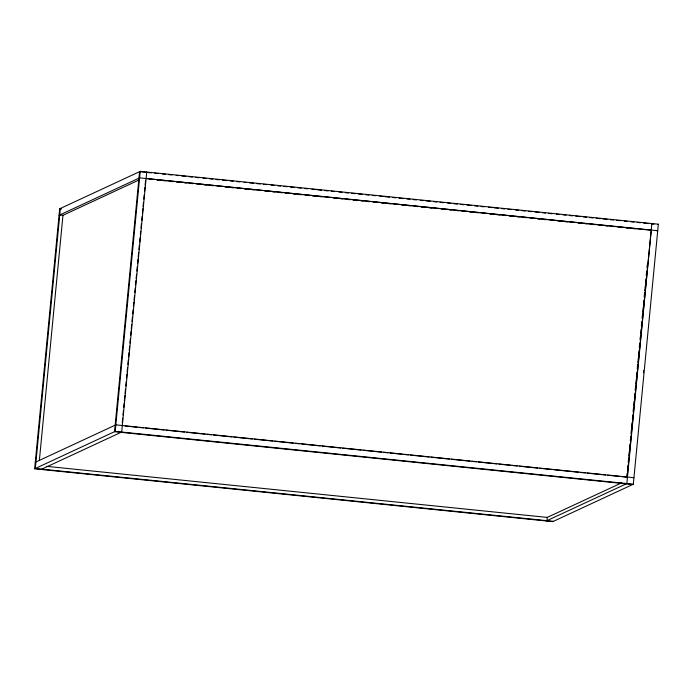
<?xml version="1.0" encoding="UTF-8"?>
<svg xmlns="http://www.w3.org/2000/svg" width="693" height="693" viewBox="0 0 693 693"><rect width="100%" height="100%" fill="white"/><g stroke="black" fill="none" stroke-linecap="round" stroke-linejoin="round"><path stroke-width="1.04" d="M34.65 468.797L59.685 208.784L140.237 171.362L658.35 224.203L633.315 484.216L552.763 521.638L34.65 468.797L115.203 431.375L633.315 484.216M60.36 208.472L35.317 468.485L553.43 521.327M39.388 460.161L62.968 215.306L139.25 179.868M115.203 431.375L140.237 171.362M122.28 422.47L122.696 418.174M123.007 414.951L123.415 410.654M123.726 407.432L124.142 403.135M124.35 400.987L124.861 395.616M125.069 393.468L125.485 389.171M125.797 385.958L126.213 381.661M126.516 378.439L126.932 374.142M127.14 371.994L127.555 367.697M127.867 364.475L128.274 360.178M128.586 356.956L129.002 352.659M129.21 350.511L129.626 346.214M129.929 342.992L130.345 338.704M130.656 335.481L131.072 331.185M131.28 329.036L131.687 324.74M131.999 321.517L132.415 317.221M132.727 313.998L133.134 309.702M133.446 306.479L133.862 302.183M134.07 300.034L134.485 295.746M134.788 292.524L135.204 288.227M135.516 285.005L135.932 280.708M136.14 278.56L136.547 274.263M136.859 271.041L137.275 266.744M137.586 263.522L138.002 259.225M138.202 257.077L138.617 252.78M138.929 249.567L139.345 245.27M139.657 242.048L140.064 237.751M140.376 234.529L140.688 231.306M141 228.084L141.407 223.787M141.718 220.565L142.134 216.268M142.446 213.046L142.862 208.749M143.061 206.601L143.477 202.313M143.789 199.09L144.205 194.794M144.516 191.571L144.924 187.275M145.132 185.126L145.547 180.83M546.959 520.66L547.271 517.411L621.586 482.891M626.793 477.364L627.208 473.068M627.52 469.845L627.927 465.549M628.239 462.326L628.655 458.038M628.863 455.89L629.27 451.593M629.582 448.371L629.998 444.074M630.309 440.852L630.725 436.555M631.028 433.333L631.34 430.11M631.652 426.888L632.068 422.591M632.38 419.369L632.787 415.081M633.099 411.859L633.515 407.562M633.723 405.414L634.138 401.117M634.441 397.895L634.857 393.598M635.169 390.376L635.585 386.079M635.793 383.931L636.2 379.634M636.512 376.412L636.928 372.115M637.239 368.901L637.647 364.605M637.855 362.456L638.27 358.16M638.582 354.937L638.998 350.641M639.301 347.418L639.717 343.122M640.029 339.899L640.341 336.677M640.653 333.454L641.06 329.158M641.371 325.944L641.787 321.647M642.099 318.425L642.506 314.128M642.714 311.98L643.13 307.683M643.546 303.387L643.858 300.164M644.161 296.942L644.577 292.645M644.785 290.497L645.2 286.2M645.616 281.904L645.919 278.69M646.231 275.467L646.647 271.171M646.959 267.948L647.271 264.726M627.13 477.208L651.247 230.05M643.399 372.782L643.606 370.634M146.041 172.34L146.717 172.029L121.682 432.034L41.13 469.456M59.061 215.289L139.614 177.867L657.726 230.708L657.051 231.02M146.093 178.525L650.909 230.206M35.274 462.292L115.826 424.87L633.939 477.711M657.683 224.515L658.35 224.203M546.283 520.971L626.836 483.558L651.87 223.544L651.203 223.856L653.975 224.142M145.123 172.245L139.57 171.673L114.536 431.687L632.64 484.528M148.198 172.557L151.429 172.886M154.66 173.215L157.891 173.545M162.197 173.986L165.428 174.315M168.668 174.645L171.899 174.974M176.204 175.416L178.361 175.632M181.592 175.961L185.897 176.403M189.128 176.732L192.359 177.061M195.591 177.391L198.822 177.72M203.127 178.162L206.358 178.491M209.589 178.82L212.82 179.149M216.051 179.478L219.283 179.808M222.522 180.137L226.828 180.578M230.059 180.908L233.29 181.237M236.521 181.566L239.752 181.895M244.057 182.337L246.214 182.554M249.445 182.883L253.751 183.324M256.982 183.654L260.213 183.983M263.444 184.312L266.675 184.641M270.989 185.083L274.22 185.412M277.451 185.741L280.682 186.071M283.913 186.4L287.145 186.729M290.376 187.058L294.681 187.5M297.912 187.829L301.143 188.158M304.374 188.487L307.605 188.817M311.919 189.258L315.15 189.587M317.299 189.804L321.613 190.246M324.844 190.575L328.075 190.904M331.306 191.233L334.537 191.563M338.842 192.004L342.073 192.333M345.305 192.663L348.536 192.992M351.767 193.321L354.998 193.65M358.229 193.979L362.543 194.421M365.774 194.75L369.005 195.079M372.236 195.409L375.467 195.738M379.773 196.18L383.004 196.509M385.161 196.725L389.466 197.167M392.697 197.496L395.928 197.826M399.159 198.155L403.473 198.596M406.704 198.926L409.935 199.255M413.167 199.584L416.398 199.913M420.703 200.346L422.86 200.572M426.091 200.901L430.396 201.342M433.627 201.672L436.859 202.001M440.09 202.33L443.321 202.659M447.635 203.092L450.866 203.43M454.097 203.759L457.328 204.088M460.559 204.418L463.79 204.747M467.021 205.076L471.327 205.509M474.558 205.847L477.789 206.176M481.02 206.505L484.251 206.835M488.565 207.268L491.796 207.597M493.944 207.822L498.258 208.264M501.489 208.593L504.721 208.922M507.952 209.251L511.183 209.581M515.488 210.014L518.719 210.343M521.95 210.672L525.181 211.01M528.413 211.339L531.644 211.668M534.875 211.997L539.189 212.43M542.42 212.76L545.651 213.089M548.882 213.427L552.113 213.756M556.418 214.189L559.649 214.518M562.881 214.847L566.112 215.177M569.343 215.506L572.574 215.844M575.805 216.173L580.11 216.606M583.341 216.935L586.573 217.264M589.804 217.593L593.043 217.923M596.275 218.252L600.58 218.693M602.737 218.919L607.042 219.352M610.273 219.681L613.504 220.01M616.735 220.339L619.966 220.669M624.272 221.11L627.503 221.439M630.734 221.769L633.965 222.098M637.196 222.427L640.427 222.756M643.658 223.085L647.972 223.527M149.723 179.279L151.88 179.496M157.268 180.05L159.425 180.267M163.73 180.708L165.887 180.925M170.192 181.367L173.423 181.696M176.654 182.025L179.885 182.354M184.191 182.796L186.348 183.013M190.653 183.454L192.81 183.671M197.115 184.113L200.346 184.442M203.577 184.771L206.809 185.1M211.122 185.542L213.279 185.759M217.585 186.2L220.816 186.53M225.121 186.971L227.278 187.188M231.583 187.63L233.74 187.846M238.046 188.288L241.277 188.617M244.508 188.946L247.739 189.276M252.053 189.717L254.201 189.934M258.515 190.376L260.672 190.592M264.977 191.034L268.208 191.363M272.514 191.796L274.671 192.022M278.976 192.463L282.207 192.793M285.438 193.122L288.669 193.451M292.983 193.884L295.131 194.109M299.445 194.551L301.594 194.768M305.908 195.209L309.139 195.539M312.37 195.868L315.601 196.197M319.906 196.63L322.063 196.855M326.368 197.297L328.525 197.514M333.913 198.059L336.062 198.285M340.376 198.718L342.524 198.943M346.838 199.385L350.069 199.714M353.3 200.043L356.531 200.372M360.836 200.805L362.993 201.031M367.299 201.464L369.456 201.689M373.761 202.131L376.992 202.46M381.306 202.893L383.454 203.118M387.768 203.551L390.999 203.881M394.23 204.21L396.379 204.435M401.767 204.981L403.924 205.206M408.229 205.639L410.386 205.864M414.691 206.297L417.922 206.627M421.153 206.964L424.385 207.294M428.698 207.727L431.93 208.056M435.161 208.385L437.309 208.61M441.623 209.043L444.854 209.381M449.159 209.814L451.316 210.04M455.622 210.473L458.853 210.802M462.084 211.131L465.315 211.46M469.62 211.902L471.777 212.127M476.091 212.56L478.239 212.786M482.553 213.219L485.784 213.548M490.09 213.99L492.247 214.206M496.552 214.648L499.783 214.977M503.014 215.306L505.171 215.532M509.476 215.965L512.707 216.294M517.013 216.736L519.17 216.961M523.475 217.394L526.715 217.723M531.02 218.165L533.177 218.382M537.482 218.823L539.639 219.04M543.944 219.482L546.101 219.707M550.407 220.14L553.638 220.469M557.943 220.911L560.1 221.128M564.405 221.569L567.636 221.899M570.867 222.228L573.024 222.453M578.412 222.999L580.569 223.215M584.875 223.657L587.032 223.874M591.337 224.315L594.568 224.645M598.873 225.086L601.03 225.303M605.335 225.745L607.492 225.961M611.798 226.403L613.955 226.62M618.26 227.061L621.491 227.391M625.805 227.832L627.953 228.049M632.267 228.491L635.498 228.82M59.685 208.784L61.538 208.974M59.728 214.977L62.968 215.306M125.199 426.022L137.049 427.226M139.206 427.451L143.512 427.884M145.669 428.109L163.972 429.972M166.129 430.197L184.442 432.06M186.599 432.285L204.903 434.147M207.06 434.364L211.365 434.806M213.522 435.031L231.834 436.893M233.991 437.11L252.295 438.981M254.452 439.197L272.765 441.069M274.922 441.285L293.226 443.156M295.383 443.373L299.688 443.815M301.845 444.031L320.157 445.902M322.306 446.119L340.618 447.99M342.775 448.206L361.088 450.078M363.236 450.294L381.548 452.165M383.705 452.382L388.011 452.824M390.168 453.04L402.018 454.253M404.166 454.469L408.48 454.911M410.628 455.128L428.941 456.999M431.098 457.215L449.41 459.087M451.559 459.303L469.871 461.174M472.028 461.391L476.334 461.833M478.491 462.049L496.803 463.92M498.951 464.137L510.802 465.35M512.959 465.566L517.264 466.008M519.421 466.224L537.733 468.096M539.882 468.312L551.732 469.516M553.889 469.741L578.655 472.262M580.812 472.487L585.117 472.929M587.274 473.146L605.587 475.017M607.744 475.233L619.585 476.438M621.742 476.663L626.048 477.096M46.422 466.328L547.271 517.411"/></g></svg>
